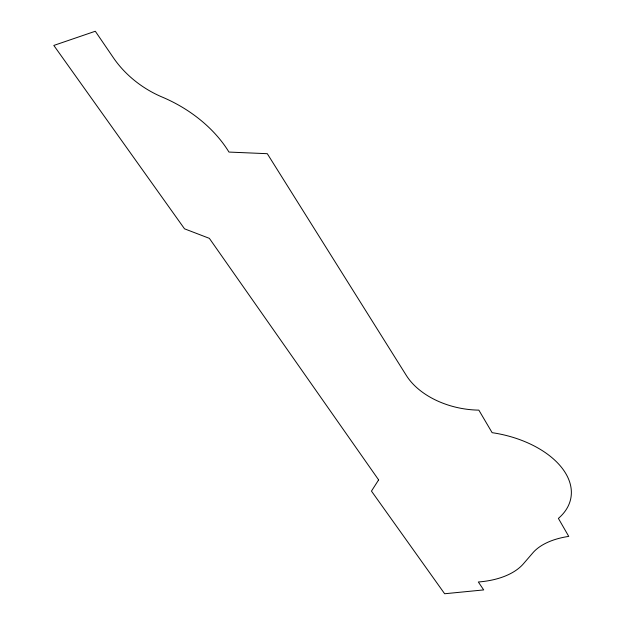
<?xml version="1.0" encoding="UTF-8"?>
<svg xmlns="http://www.w3.org/2000/svg" width="625" height="625" viewBox="0 0 625 625"><rect width="100%" height="100%" fill="white"/><g stroke="black" fill="none" stroke-linecap="round" stroke-linejoin="round"><path stroke-width="0.94" d="M378.633 479.891L371.461 491.094L444.641 593.75L483.695 589.914L478.336 581.992A78.883 44.422 10.6 0 0 523.492 563.711L532.891 552.805A68.43 37.484 6.9 0 1 568.75 536.398L558.391 518.398A85.469 50.891 9.6 0 0 492.125 432.672L478.852 410.133A70.625 46.867 10.2 0 1 406.336 375.461L267.289 153.695L228.969 152.07A110.43 76.352 26.4 0 0 162.25 97.094A88.648 67.656 31.1 0 1 113.414 57.781L95.305 31.25L53.812 45.438L184.523 228.82L209.367 238.352L378.633 479.891"/></g></svg>
